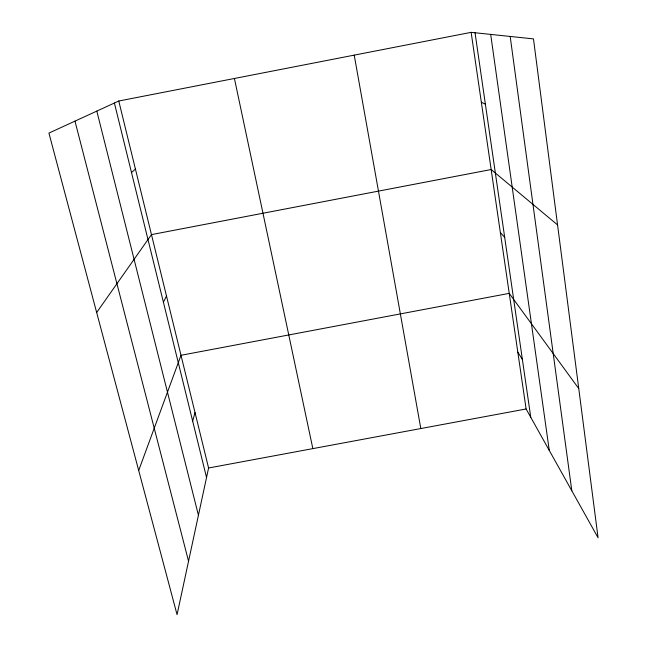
<?xml version="1.0" encoding="UTF-8"?>
<svg xmlns="http://www.w3.org/2000/svg" width="647" height="647" viewBox="0 0 647 647"><rect width="100%" height="100%" fill="white"/><g stroke="black" fill="none" stroke-linecap="round" stroke-linejoin="round"><path stroke-width="0.97" d="M118.773 101.013L208.585 467.999L177.06 614.65L48.921 133.096L118.773 101.013L471.137 32.35L533.476 38.893L598.079 537.77L526.108 408.977L471.137 32.35M192.652 421.084L195.022 412.592M138.701 470.482L181.006 355.284L509.229 293.366L578.758 388.572M163.408 302.214L166.489 295.994M96.662 312.509L151.471 234.61L491.162 169.53L557.568 224.93M131.511 172.587L135.425 169.045M208.585 467.999L526.108 408.977M481.336 102.218L485.396 104.24M500.357 232.532L504.692 237.384M517.81 352.154L522.372 359.408M74.971 121.135L188.552 561.208M96.815 111.098L198.427 515.271M114.398 103.027L206.539 477.518M234.416 78.481L312.849 448.622M354.216 55.132L420.809 428.549M475.035 32.762L530.766 417.315M490.693 34.404L549.271 450.425M510.184 36.45L571.811 490.766"/></g></svg>
